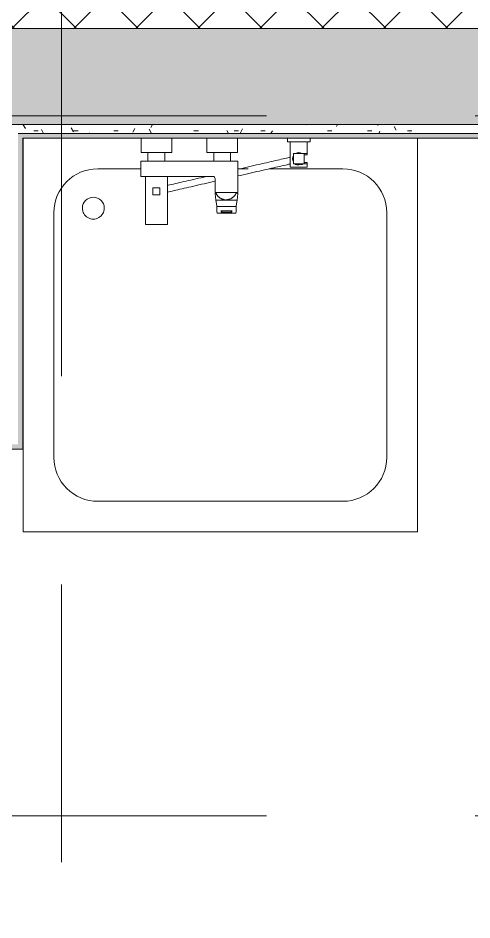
# Model space of a CAD drawing. Header units: millimetres. Extents: x -5714 to 188114, y -8553 to 29000.
# Drawn here: x 16911 to 17947, y 13162 to 15224 of the extents above; entities that cross this region are included whole.
import ezdxf

# ---------------------------------------------------------------- set-up
doc = ezdxf.new("R2010")
doc.units = ezdxf.units.MM
doc.linetypes.add('Осевая', pattern=[3175, 635, -476.25, 1587.5, -476.25])
for name, color, linetype, lineweight in [('A-WALL', 7, 'Continuous', 9), ('I-WALL', 7, 'Continuous', 9), ('P-SANR-FIXT', 7, 'Continuous', 9), ('Оси-2', 7, 'Осевая', 9)]:
    doc.layers.add(name, color=color, linetype=linetype, lineweight=lineweight)
doc.layers.add('A-WALL-1', color=7, linetype='Continuous', lineweight=9, true_color=0x3c3c3c)
doc.layers.add('A-WALL-FNSH-1', color=7, linetype='Continuous', lineweight=9, true_color=0x3c3c3c)

# ---------------------------------------------------------------- blocks, each defined once
blk = doc.blocks.new('SND_Aquanet_Душевой поддон_HX108_Квадратный_С опорами_Сантехкомплект__$ - 900х900-31006294-План размещения напольных электротехнических лючков и розеток 3 этажа в осях 1-12')
at = {"layer": 'P-SANR-FIXT'}
for p, q in [((450, 450), (-449.9, 450)), ((450, -450), (450, 450)), ((-280, 380), (280, 380)), ((-380, 110.8), (-380, 280)), ((380, 280), (380, -280)), ((-380, 40.2), (-380, 63.9)), ((-380, -280), (-380, -181.8)), ((280, -380), (-280, -380)), ((-449.9, -450), (450, -450))]:
    blk.add_line(p, q, dxfattribs=at)
for centre, radius, start, end in [((-280, 280), 100, 90, 180), ((280, 280), 100, 0, 90), ((-290, -290), 25, 90, 270), ((-290, -290), 25, 270, 90), ((-280, -280), 100, 180, 270), ((280, -280), 100, 270, 0)]:
    blk.add_arc(centre, radius, start, end, dxfattribs=at)
blk = doc.blocks.new('Смеситель для ванны с душевым гарнитуром - Смеситель для ванны с душевым гарнитуром-31010185-План размещения напольных электротехнических лючков и розеток 3 этажа в осях 1-12')
at = {"layer": 'P-SANR-FIXT'}
for p, q in [((17192, 14949), (17192, 14916)), ((17192, 14949), (17192, 14916)), ((17262, 14916), (17262, 14949)), ((17262, 14916), (17262, 14949)), ((17342, 14949), (17342, 14916)), ((17342, 14949), (17342, 14916)), ((17412, 14916), (17412, 14949)), ((17412, 14916), (17412, 14949)), ((17526, 14949), (17526, 14941)), ((17578, 14941), (17578, 14949)), ((17527.6, 14941), (17526, 14941)), ((17526, 14941), (17527.6, 14941)), ((17576.4, 14941), (17527.6, 14941)), ((17532.7, 14941), (17532.7, 14883)), ((17571.2, 14913.7), (17571.2, 14941)), ((17576.4, 14941), (17578, 14941)), ((17578, 14941), (17576.4, 14941)), ((17262, 14916), (17192, 14916)), ((17262, 14916), (17192, 14916)), ((17207.7, 14916), (17207.7, 14896.7)), ((17246.2, 14896.7), (17246.2, 14916)), ((17412, 14916), (17342, 14916)), ((17412, 14916), (17342, 14916)), ((17357.7, 14916), (17357.7, 14896.7)), ((17396.2, 14896.7), (17396.2, 14916)), ((17564, 14914.2), (17540, 14914.2)), ((17540, 14914.2), (17540, 14890.2)), ((17564, 14890.2), (17564, 14914.2)), ((17571.2, 14913.7), (17564, 14913.7)), ((17564, 14913.7), (17571.2, 14913.7)), ((17564, 14911.2), (17570.7, 14911.2)), ((17571.2, 14911.7), (17571.2, 14913.7)), ((17191, 14895.7), (17191, 14862.7)), ((17191, 14895.7), (17191, 14862.7)), ((17412, 14896.7), (17192, 14896.7)), ((17412, 14896.7), (17192, 14896.7)), ((17413, 14826.2), (17413, 14895.7)), ((17413, 14826.2), (17413, 14895.7)), ((17540, 14890.2), (17564, 14890.2)), ((17543.6, 14890.2), (17543.6, 14888.7)), ((17543.6, 14890.2), (17543.6, 14888.7)), ((17543.6, 14890.2), (17543.6, 14888.7)), ((17543.6, 14890.2), (17543.6, 14888.7)), ((17543.6, 14890.2), (17543.6, 14888.7)), ((17543.6, 14890.2), (17543.6, 14888.7)), ((17543.6, 14890.2), (17543.6, 14888.7)), ((17543.6, 14890.2), (17543.6, 14888.7)), ((17546.8, 14888.7), (17543.6, 14888.7)), ((17543.6, 14888.7), (17546.8, 14888.7)), ((17546.8, 14888.7), (17543.6, 14888.7)), ((17543.6, 14888.7), (17546.8, 14888.7)), ((17546.8, 14888.7), (17543.6, 14888.7)), ((17543.6, 14888.7), (17546.8, 14888.7)), ((17546.8, 14888.7), (17543.6, 14888.7)), ((17543.6, 14888.7), (17546.8, 14888.7)), ((17546.8, 14888.7), (17543.6, 14888.7)), ((17543.6, 14888.7), (17546.8, 14888.7)), ((17546.8, 14888.7), (17543.6, 14888.7)), ((17543.6, 14888.7), (17546.8, 14888.7)), ((17546.8, 14888.7), (17543.6, 14888.7)), ((17543.6, 14888.7), (17546.8, 14888.7)), ((17546.8, 14888.7), (17543.6, 14888.7)), ((17543.6, 14888.7), (17546.8, 14888.7)), ((17546.8, 14888.7), (17546.8, 14890.2)), ((17546.8, 14888.7), (17546.8, 14890.2)), ((17546.8, 14888.7), (17546.8, 14890.2)), ((17546.8, 14888.7), (17546.8, 14890.2)), ((17546.8, 14888.7), (17546.8, 14890.2)), ((17546.8, 14888.7), (17546.8, 14890.2)), ((17546.8, 14888.7), (17546.8, 14890.2)), ((17546.8, 14888.7), (17546.8, 14890.2)), ((17548.1, 14890.2), (17548.1, 14888.7)), ((17548.1, 14890.2), (17548.1, 14888.7)), ((17548.1, 14890.2), (17548.1, 14888.7)), ((17548.1, 14890.2), (17548.1, 14888.7)), ((17548.1, 14890.2), (17548.1, 14888.7)), ((17548.1, 14890.2), (17548.1, 14888.7)), ((17548.1, 14890.2), (17548.1, 14888.7)), ((17548.1, 14890.2), (17548.1, 14888.7)), ((17551.4, 14888.7), (17548.1, 14888.7)), ((17548.1, 14888.7), (17551.4, 14888.7)), ((17551.4, 14888.7), (17548.1, 14888.7)), ((17548.1, 14888.7), (17551.4, 14888.7)), ((17551.4, 14888.7), (17548.1, 14888.7)), ((17548.1, 14888.7), (17551.4, 14888.7)), ((17551.4, 14888.7), (17548.1, 14888.7)), ((17548.1, 14888.7), (17551.4, 14888.7)), ((17551.4, 14888.7), (17548.1, 14888.7)), ((17548.1, 14888.7), (17551.4, 14888.7)), ((17551.4, 14888.7), (17548.1, 14888.7)), ((17548.1, 14888.7), (17551.4, 14888.7)), ((17551.4, 14888.7), (17548.1, 14888.7)), ((17548.1, 14888.7), (17551.4, 14888.7)), ((17551.4, 14888.7), (17548.1, 14888.7)), ((17548.1, 14888.7), (17551.4, 14888.7)), ((17551.4, 14888.7), (17551.4, 14890.2)), ((17551.4, 14888.7), (17551.4, 14890.2)), ((17551.4, 14888.7), (17551.4, 14890.2)), ((17551.4, 14888.7), (17551.4, 14890.2)), ((17551.4, 14888.7), (17551.4, 14890.2)), ((17551.4, 14888.7), (17551.4, 14890.2)), ((17551.4, 14888.7), (17551.4, 14890.2)), ((17551.4, 14888.7), (17551.4, 14890.2)), ((17552.6, 14890.2), (17552.6, 14888.7)), ((17552.6, 14890.2), (17552.6, 14888.7)), ((17552.6, 14890.2), (17552.6, 14888.7)), ((17552.6, 14890.2), (17552.6, 14888.7)), ((17552.6, 14890.2), (17552.6, 14888.7)), ((17552.6, 14890.2), (17552.6, 14888.7)), ((17552.6, 14890.2), (17552.6, 14888.7)), ((17552.6, 14890.2), (17552.6, 14888.7)), ((17555.9, 14888.7), (17552.6, 14888.7)), ((17552.6, 14888.7), (17555.9, 14888.7)), ((17555.9, 14888.7), (17552.6, 14888.7)), ((17552.6, 14888.7), (17555.9, 14888.7)), ((17555.9, 14888.7), (17552.6, 14888.7)), ((17552.6, 14888.7), (17555.9, 14888.7)), ((17555.9, 14888.7), (17552.6, 14888.7)), ((17552.6, 14888.7), (17555.9, 14888.7)), ((17555.9, 14888.7), (17552.6, 14888.7)), ((17552.6, 14888.7), (17555.9, 14888.7)), ((17555.9, 14888.7), (17552.6, 14888.7)), ((17552.6, 14888.7), (17555.9, 14888.7)), ((17555.9, 14888.7), (17552.6, 14888.7)), ((17552.6, 14888.7), (17555.9, 14888.7)), ((17555.9, 14888.7), (17552.6, 14888.7)), ((17552.6, 14888.7), (17555.9, 14888.7)), ((17555.9, 14888.7), (17555.9, 14890.2)), ((17555.9, 14888.7), (17555.9, 14890.2)), ((17555.9, 14888.7), (17555.9, 14890.2)), ((17555.9, 14888.7), (17555.9, 14890.2)), ((17555.9, 14888.7), (17555.9, 14890.2)), ((17555.9, 14888.7), (17555.9, 14890.2)), ((17555.9, 14888.7), (17555.9, 14890.2)), ((17555.9, 14888.7), (17555.9, 14890.2)), ((17557.2, 14890.2), (17557.2, 14888.7)), ((17557.2, 14890.2), (17557.2, 14888.7)), ((17557.2, 14890.2), (17557.2, 14888.7)), ((17557.2, 14890.2), (17557.2, 14888.7)), ((17557.2, 14890.2), (17557.2, 14888.7)), ((17557.2, 14890.2), (17557.2, 14888.7)), ((17557.2, 14890.2), (17557.2, 14888.7)), ((17557.2, 14890.2), (17557.2, 14888.7)), ((17560.4, 14888.7), (17557.2, 14888.7)), ((17557.2, 14888.7), (17560.4, 14888.7)), ((17560.4, 14888.7), (17557.2, 14888.7)), ((17557.2, 14888.7), (17560.4, 14888.7)), ((17560.4, 14888.7), (17557.2, 14888.7)), ((17557.2, 14888.7), (17560.4, 14888.7)), ((17560.4, 14888.7), (17557.2, 14888.7)), ((17557.2, 14888.7), (17560.4, 14888.7)), ((17560.4, 14888.7), (17557.2, 14888.7)), ((17557.2, 14888.7), (17560.4, 14888.7)), ((17560.4, 14888.7), (17557.2, 14888.7)), ((17557.2, 14888.7), (17560.4, 14888.7)), ((17560.4, 14888.7), (17557.2, 14888.7)), ((17557.2, 14888.7), (17560.4, 14888.7)), ((17560.4, 14888.7), (17557.2, 14888.7)), ((17557.2, 14888.7), (17560.4, 14888.7)), ((17560.4, 14888.7), (17560.4, 14890.2)), ((17560.4, 14888.7), (17560.4, 14890.2)), ((17560.4, 14888.7), (17560.4, 14890.2)), ((17560.4, 14888.7), (17560.4, 14890.2)), ((17560.4, 14888.7), (17560.4, 14890.2)), ((17560.4, 14888.7), (17560.4, 14890.2)), ((17560.4, 14888.7), (17560.4, 14890.2)), ((17560.4, 14888.7), (17560.4, 14890.2)), ((17570.7, 14893.2), (17564, 14893.2)), ((17564, 14890.5), (17571.2, 14890.5)), ((17571.2, 14890.5), (17564, 14890.5)), ((17571.2, 14890.5), (17571.2, 14892.7)), ((17571.2, 14883), (17571.2, 14890.5)), ((17532.7, 14883), (17571.2, 14883)), ((17192, 14861.7), (17356, 14861.7)), ((17192, 14861.7), (17356, 14861.7)), ((17202, 14861.7), (17202, 14752.2)), ((17252, 14752.2), (17252, 14861.7)), ((17361, 14856.7), (17361, 14826.2)), ((17361, 14856.7), (17361, 14826.2)), ((17219, 14835.7), (17219, 14819.7)), ((17219.5, 14835.7), (17219, 14835.7)), ((17219, 14835.7), (17219.5, 14835.7)), ((17219.5, 14835.7), (17234.5, 14835.7)), ((17234.5, 14835.7), (17235, 14835.7)), ((17235, 14835.7), (17234.5, 14835.7)), ((17235, 14819.7), (17235, 14835.7)), ((17362, 14825.2), (17412, 14825.2)), ((17362, 14825.2), (17412, 14825.2)), ((17219.5, 14819.7), (17219, 14819.7)), ((17219, 14819.7), (17219.5, 14819.7)), ((17234.5, 14819.7), (17219.5, 14819.7)), ((17234.5, 14819.7), (17235, 14819.7)), ((17235, 14819.7), (17234.5, 14819.7)), ((17361.1, 14822.6), (17361.1, 14823.4)), ((17364.5, 14823.4), (17361.1, 14823.4)), ((17361.1, 14822.6), (17363, 14807)), ((17363, 14807), (17411, 14807)), ((17363, 14807), (17364.6, 14794.1)), ((17412.9, 14823.4), (17408, 14823.4)), ((17409.4, 14794.1), (17411, 14807)), ((17411, 14807), (17412.9, 14822.6)), ((17412.9, 14823.4), (17412.9, 14822.6)), ((17364.6, 14794.1), (17364.8, 14792.6)), ((17364.8, 14792.6), (17409.2, 14792.6)), ((17364.8, 14792.6), (17365, 14790.2)), ((17365, 14790.2), (17365, 14781.4)), ((17374.5, 14782.5), (17374.5, 14784.1)), ((17374.5, 14784), (17374.5, 14782.5)), ((17399.5, 14782.5), (17399.5, 14784.1)), ((17399.5, 14782.5), (17399.5, 14784)), ((17408.9, 14790.2), (17409.2, 14792.6)), ((17409, 14781.4), (17409, 14790.2)), ((17409.2, 14792.6), (17409.4, 14794.1)), ((17365, 14781.4), (17365.5, 14777.9)), ((17408.5, 14777.9), (17365.5, 14777.9)), ((17374.5, 14780.1), (17374.5, 14782.5)), ((17374.5, 14781.9), (17376.6, 14781.9)), ((17376.6, 14782.8), (17397.4, 14782.8)), ((17376.6, 14779.8), (17376.6, 14782.8)), ((17397.4, 14779.8), (17376.6, 14779.8)), ((17397.4, 14779.8), (17397.4, 14782.8)), ((17397.4, 14781.9), (17399.5, 14781.9)), ((17399.5, 14782.5), (17399.5, 14780.1)), ((17408.5, 14777.9), (17409, 14781.4)), ((17202.5, 14751.7), (17251.5, 14751.7))]:
    blk.add_line(p, q, dxfattribs=at)
at = {"layer": 'P-SANR-FIXT', "flags": 128}
for points in [[(17413, 14878.1), (17418.5, 14879.3), (17424.8, 14880.8), (17431.1, 14882.2), (17437.4, 14883.6), (17443.5, 14885.1), (17449.6, 14886.4), (17455.5, 14887.8), (17461.4, 14889.2), (17467.1, 14890.5), (17472.7, 14891.8), (17478.2, 14893), (17483.5, 14894.2), (17488.7, 14895.4), (17493.7, 14896.6), (17498.6, 14897.7), (17503.2, 14898.8), (17507.7, 14899.8), (17512, 14900.8), (17516.1, 14901.7), (17520, 14902.6), (17523.7, 14903.4), (17527.1, 14904.2), (17530.4, 14905), (17532.7, 14905.5)], [(17532.3, 14890), (17528.9, 14889.3), (17525.4, 14888.4), (17521.6, 14887.6), (17517.6, 14886.7), (17513.4, 14885.7), (17509, 14884.7), (17504.5, 14883.6), (17499.7, 14882.6), (17494.8, 14881.4), (17489.7, 14880.3), (17484.5, 14879.1), (17479.1, 14877.8), (17473.5, 14876.6), (17467.9, 14875.3), (17462.1, 14873.9), (17456.2, 14872.6), (17450.2, 14871.2), (17444.1, 14869.8), (17437.9, 14868.4), (17431.6, 14866.9), (17425.3, 14865.5), (17418.9, 14864), (17413, 14862.7)], [(17252, 14841.1), (17253.9, 14841.6), (17257.7, 14842.4), (17261.6, 14843.3), (17265.8, 14844.3), (17270.2, 14845.3), (17274.8, 14846.4), (17279.5, 14847.4), (17284.4, 14848.6), (17289.5, 14849.7), (17294.8, 14850.9), (17300.2, 14852.2), (17305.7, 14853.4), (17311.4, 14854.7), (17317.2, 14856.1), (17323.1, 14857.4), (17329.1, 14858.8), (17335.2, 14860.2), (17341.4, 14861.6)], [(17360.7, 14850.7), (17354.4, 14849.2), (17348.1, 14847.8), (17341.9, 14846.4), (17335.7, 14844.9), (17329.7, 14843.6), (17323.7, 14842.2), (17317.8, 14840.8), (17312.1, 14839.5), (17306.5, 14838.2), (17301, 14837), (17295.7, 14835.8), (17290.5, 14834.6), (17285.5, 14833.4), (17280.7, 14832.3), (17276, 14831.2), (17271.5, 14830.2), (17267.2, 14829.2), (17263.1, 14828.3), (17259.2, 14827.4), (17255.6, 14826.6), (17252.1, 14825.8)], [(17385, 14808.3), (17384, 14808.4), (17383, 14808.5), (17382, 14808.6), (17381, 14808.8), (17380.1, 14809), (17379.1, 14809.3), (17378.1, 14809.6), (17377.2, 14809.9), (17376.3, 14810.3), (17375.4, 14810.7), (17374.5, 14811.1), (17373.6, 14811.6), (17372.7, 14812.1), (17371.9, 14812.7), (17371.1, 14813.2), (17370.3, 14813.9), (17369.5, 14814.5), (17368.8, 14815.2), (17368.1, 14815.9), (17367.4, 14816.6), (17366.7, 14817.4), (17366.1, 14818.2), (17365.5, 14819), (17365, 14819.8), (17364.4, 14820.6), (17364, 14821.5), (17363.5, 14822.4), (17363.1, 14823.3), (17362.7, 14824.2), (17362.4, 14825.2)], [(17409.7, 14825.2), (17409.3, 14824.3), (17408.9, 14823.3), (17408.5, 14822.4), (17408.1, 14821.5), (17407.6, 14820.7), (17407, 14819.8), (17406.5, 14819), (17405.9, 14818.2), (17405.3, 14817.4), (17404.6, 14816.6), (17403.9, 14815.9), (17403.2, 14815.2), (17402.5, 14814.5), (17401.7, 14813.9), (17400.9, 14813.3), (17400.1, 14812.7), (17399.3, 14812.1), (17398.4, 14811.6), (17397.6, 14811.1), (17396.7, 14810.7), (17395.8, 14810.3), (17394.8, 14809.9), (17393.9, 14809.6), (17392.9, 14809.3), (17392, 14809), (17391, 14808.8), (17390, 14808.6), (17389, 14808.5), (17388, 14808.4), (17387, 14808.3), (17386, 14808.3)], [(17374.5, 14782.5), (17374.6, 14782.6), (17374.7, 14782.7), (17375, 14782.7), (17375.3, 14782.7), (17375.7, 14782.8), (17376.1, 14782.8), (17376.6, 14782.8)], [(17376.6, 14779.8), (17376.1, 14779.8), (17375.7, 14779.8), (17375.3, 14779.9), (17375, 14779.9), (17374.7, 14780), (17374.6, 14780)], [(17397.4, 14782.8), (17397.8, 14782.8), (17398.3, 14782.8), (17398.7, 14782.7), (17399, 14782.7), (17399.3, 14782.7), (17399.4, 14782.6), (17399.5, 14782.5)], [(17399.4, 14780), (17399.3, 14780), (17399, 14779.9), (17398.7, 14779.9), (17398.3, 14779.8), (17397.8, 14779.8), (17397.4, 14779.8)]]:
    blk.add_lwpolyline(points, dxfattribs=at)
at = {"layer": 'P-SANR-FIXT'}
for centre, radius, start, end in [((17552, 14902.2), 14.2, 148.2631, 211.8541), ((17552, 14902.2), 14.2, 148.2631, 211.8541), ((17552, 14902.2), 14.2, 58.1524, 121.7439), ((17552, 14902.2), 14.2, 58.1524, 121.7439), ((17570.7, 14911.7), 0.5, 270, 0), ((17192, 14895.7), 1, 90, 180), ((17192, 14895.7), 1, 90, 180), ((17412, 14895.7), 1, 0, 90), ((17412, 14895.7), 1, 0, 90), ((17552, 14902.2), 14.2, 238.3082, 302.0443), ((17552, 14902.2), 14.2, 238.3082, 302.0443), ((17570.7, 14892.7), 0.5, 0, 90), ((17192, 14862.7), 1, 180, 270), ((17192, 14862.7), 1, 180, 270), ((17356, 14856.7), 5, 0, 90), ((17356, 14856.7), 5, 0, 90), ((17362, 14826.2), 1, 180, 270), ((17362, 14826.2), 1, 180, 270), ((17412, 14826.2), 1, 270, 0), ((17412, 14826.2), 1, 270, 0), ((17202.5, 14752.2), 0.5, 180, 270), ((17251.5, 14752.2), 0.5, 270, 0)]:
    blk.add_arc(centre, radius, start, end, dxfattribs=at)

msp = doc.modelspace()

# ---------------------------------------------------------------- hatches: boundary and pattern name
at = {"layer": 'A-WALL'}
h = msp.add_hatch(dxfattribs=at)
h.set_pattern_fill('FP_9', color=256, style=0, pattern_type=2)
h.set_pattern_definition([(45, (0, 0), (-70.71068, 70.71068), []), (135, (0, 0), (-70.71068, -70.71068), [])])
h.paths.add_polyline_path([(38086.5, 15200), (38282.7, 15200), (38282.7, 15350), (37810, 15350), (37810, 15200)])
h.paths.add_polyline_path([(34721.1, 15200), (35410, 15200), (35410, 15350), (34660, 15350), (34660, 15200)])
h.paths.add_polyline_path([(33711.5, 15200), (33760, 15200), (33760, 15350), (33610, 15350), (33610, 15200)])
h.paths.add_polyline_path([(32110, 15200), (32110, 15350), (30017, 15349), (30017, 15288), (30014, 15285), (29240, 15285), (29237, 15288), (29236.3, 15350), (25610.3, 15349), (25610.3, 15288), (25607.3, 15285), (24433.3, 15285), (24430.3, 15288), (24429.5, 15350), (19790, 15349), (19790, 15288), (19787, 15285), (19013, 15285), (19010, 15288), (19009.3, 15350), (14783, 15349), (14781.9, 15285.7), (14780, 15285), (14603.7, 15286.1), (14603, 15288), (14602.3, 15350), (12860, 15350), (12860, 15200), (32028.8, 15200)])
h.paths.add_polyline_path([(9760, 15200), (9760, 15350), (9160, 15350), (9160, 15200)])
h.paths.add_polyline_path([(8260, 15200), (8260, 15350), (7660, 15350), (7660, 15200), (7798.1, 15200)])
h.paths.add_polyline_path([(6760, 15200), (6760, 15350), (40, 15350), (40, 15293), (-110, 15293), (-110, 15200), (6452, 15200)])
h.paths.add_polyline_path([(33010, 15200), (33240, 15200), (33240, 15350), (33010, 15350)])
at = {"layer": 'I-WALL'}
h = msp.add_hatch(dxfattribs=at)
h.set_pattern_fill('FP_10', color=256, style=0, pattern_type=2)
h.set_pattern_definition([(45, (0, 0), (-57.02463, 57.02463), []), (45, (57.025, 0), (-57.02463, 57.02463), [100.806, -20.161, 3.353, -16.808])])
h.paths.add_polyline_path([(21910, 14980), (21910, 15200), (18710.3, 15200), (18710.3, 14980), (20210, 14980)])
h.paths.add_polyline_path([(22605.8, 14980), (25810, 14980), (25810, 15200), (22510, 15200), (22510, 14980)])
h.paths.add_polyline_path([(26410, 14980), (30010, 14980), (30010, 15200), (26410, 15200), (26410, 15094.6)])
h.paths.add_polyline_path([(30790, 14980), (32110, 14980), (32110, 15200), (30610, 15200), (30610, 14980), (30682.7, 14980)])
h.paths.add_polyline_path([(14890, 14980), (18110.3, 14980), (18110.3, 15200), (14310, 15200), (14310, 14980), (14865.4, 14980)])
h = msp.add_hatch(dxfattribs=at)
h.set_pattern_fill('FP_35', color=256, style=0, pattern_type=2)
h.set_pattern_definition([(0, (0, 0), (121.92, 30.48), [10.058, -81.382, 10.058, -81.382, -487.68]), (0, (0, 0), (121.92, 30.48), [-182.88, 10.058, -172.822, 10.058, -81.382, -213.36]), (0, (0, 0), (121.92, 30.48), [-457.2, 10.058, -50.902, 10.058, -142.342]), (120, (45.72, 15.24), (-87.356454, 90.345817), [10.058, -81.382, 10.058, -81.382, -487.68]), (120, (45.72, 15.24), (-87.356454, 90.345817), [-182.88, 10.058, -172.822, 10.058, -81.382, -213.36]), (120, (45.72, 15.24), (-87.356454, 90.345817), [-457.2, 10.058, -50.902, 10.058, -142.342]), (240, (60.96, 76.2), (-34.563546, -120.825817), [10.058, -81.382, 10.058, -81.382, -487.68]), (240, (60.96, 76.2), (-34.563546, -120.825817), [-182.88, 10.058, -172.822, 10.058, -81.382, -213.36]), (240, (60.96, 76.2), (-34.563546, -120.825817), [-457.2, 10.058, -50.902, 10.058, -142.342])])
h.paths.add_polyline_path([(17221.2, 14960), (18090.3, 14960), (18090.3, 14980), (16890, 14980), (16890, 14960), (16910, 14960)])
for points in [[(16911, 14249), (16922, 14249), (16922, 14960), (16911, 14960), (16911, 14398.1)], [(18079.3, 14949), (18090.3, 14949), (18090.3, 14960), (16922, 14960), (16922, 14949), (17894.3, 14949)], [(16884.7, 14238), (16922, 14238), (16922, 14249), (15891, 14249), (15891, 14238), (16548.1, 14238)]]:
    msp.add_hatch(color=256, dxfattribs=at).paths.add_polyline_path(points)

# ---------------------------------------------------------------- linework, layer by layer
at = {"layer": 'A-WALL'}
for p, q in [((18110.3, 15200), (14310, 15200)), ((18110.3, 14980), (16890, 14980))]:
    msp.add_line(p, q, dxfattribs=at)
at = {"layer": 'A-WALL-1'}
msp.add_line((14310, 15200), (21910, 15200), dxfattribs=at)
at = {"layer": 'A-WALL-FNSH-1'}
for p, q in [((18090.3, 14960), (16911, 14960)), ((16922, 14238), (16922, 14949)), ((16922, 14949), (18079.3, 14949)), ((15891, 14238), (16922, 14238))]:
    msp.add_line(p, q, dxfattribs=at)
at = {"layer": 'Оси-2'}
for p, q in [((17010, 593.7), (17010, 24898.1)), ((-2206.6, 15000), (35660, 15000)), ((-2206.6, 13400), (35660, 13400))]:
    msp.add_line(p, q, dxfattribs=at)

# ---------------------------------------------------------------- block references
at = {"layer": 'P-SANR-FIXT', "rotation": 269.9999999999998}
msp.add_blockref('SND_Aquanet_Душевой поддон_HX108_Квадратный_С опорами_Сантехкомплект__$ - 900х900-31006294-План размещения напольных электротехнических лючков и розеток 3 этажа в осях 1-12', (17372.8, 14499.1), dxfattribs=at)
at = {"layer": 'P-SANR-FIXT'}
msp.add_blockref('Смеситель для ванны с душевым гарнитуром - Смеситель для ванны с душевым гарнитуром-31010185-План размещения напольных электротехнических лючков и розеток 3 этажа в осях 1-12', (0, 0), dxfattribs=at)

doc.saveas('drawing.dxf')
